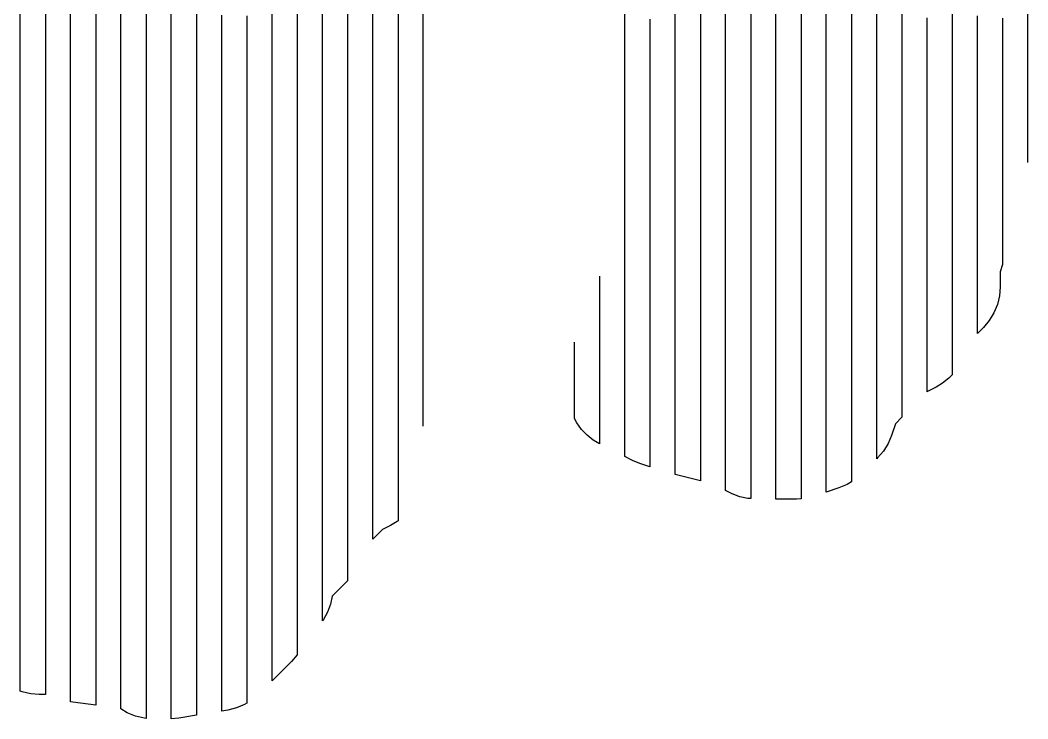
# Model space of a CAD drawing. Header units: millimetres. Extents: x -6 to 1890, y -8 to 898.
# Drawn here: x 1585.6 to 1745.6, y -7.8 to 103.1 of the extents above; entities that cross this region are included whole.
import ezdxf

# ---------------------------------------------------------------- set-up
doc = ezdxf.new("R2010")
doc.units = ezdxf.units.MM
doc.layers.add('PASSADAS_COMPLETAS', color=1, linetype='CONTINUOUS')
doc.layers.add('PECAS_2D', color=3, linetype='CONTINUOUS')

msp = doc.modelspace()

# ---------------------------------------------------------------- linework, layer by layer
at = {"layer": 'PASSADAS_COMPLETAS'}
for points in [[(1693.578, 169.605), (1693.578, 39.028), (1693.578, 37.735), (1693.578, 36.442), (1693.578, 35.15), (1693.578, 33.857), (1693.578, 32.564), (1693.578, 29.978), (1689.578, 30.978), (1689.578, 34.853), (1689.578, 36.144), (1689.578, 37.436), (1689.578, 38.728), (1689.578, 40.019), (1689.578, 41.311), (1689.578, 67.142), (1689.578, 68.434), (1689.578, 73.6), (1689.578, 74.891), (1689.578, 76.183), (1689.578, 96.848), (1689.578, 98.14), (1689.578, 99.431), (1689.578, 107.181)], [(1701.578, 162.192), (1701.578, 37.535), (1701.578, 36.236), (1701.578, 34.938), (1701.578, 33.639), (1701.578, 32.341), (1701.578, 31.042), (1701.578, 27.147), (1701.103, 27.18), (1699.845, 27.448), (1698.632, 27.893), (1697.578, 28.46), (1697.578, 32.357), (1697.578, 33.655), (1697.578, 34.954), (1697.578, 36.253), (1697.578, 37.552), (1697.578, 166.133)], [(1709.578, 150.496), (1709.578, 36.222), (1709.578, 34.923), (1709.578, 33.625), (1709.578, 32.326), (1709.578, 31.028), (1709.578, 27.132), (1708.829, 27.092), (1705.578, 27.092), (1705.578, 30.985), (1705.578, 32.282), (1705.578, 33.58), (1705.578, 34.878), (1705.578, 36.175), (1705.578, 158.155)], [(1717.578, 134.626), (1717.578, 45.355), (1717.578, 44.061), (1717.578, 42.767), (1717.578, 41.473), (1717.578, 40.179), (1717.578, 38.886), (1717.578, 37.592), (1717.578, 36.298), (1717.578, 35.004), (1717.578, 33.71), (1717.578, 29.829), (1716.877, 29.396), (1715.585, 28.851), (1713.578, 28.182), (1713.578, 32.075), (1713.578, 33.373), (1713.578, 34.67), (1713.578, 35.968), (1713.578, 37.265), (1713.578, 45.051), (1713.578, 143.665)], [(1589.578, 134.459), (1589.578, 69.791), (1589.578, 68.497), (1589.578, 67.204), (1589.578, 63.324), (1589.578, 60.737), (1589.578, 55.564), (1589.578, 54.27), (1589.578, 52.977), (1589.578, 45.217), (1589.578, 41.337), (1589.578, 40.043), (1589.578, 38.75), (1589.578, 37.457), (1589.578, 36.163), (1589.578, 34.87), (1589.578, 24.523), (1589.578, 23.23), (1589.578, 21.936), (1589.578, 20.643), (1589.578, 15.469), (1589.578, 14.176), (1589.578, 12.883), (1589.578, 10.296), (1589.578, 9.003), (1589.578, 7.709), (1589.578, 6.416), (1589.578, 5.123), (1589.578, 3.829), (1589.578, 2.536), (1589.578, 1.242), (1589.578, -0.051), (1589.578, -3.931), (1588.617, -3.931), (1587.262, -3.83), (1585.889, -3.512), (1585.578, -3.387), (1585.578, 3.073), (1585.578, 4.365), (1585.578, 5.657), (1585.578, 6.949), (1585.578, 8.241), (1585.578, 9.533), (1585.578, 10.825), (1585.578, 12.117), (1585.578, 13.409), (1585.578, 14.701), (1585.578, 61.212), (1585.578, 62.503), (1585.578, 63.795), (1585.578, 65.087), (1585.578, 66.379), (1585.578, 67.671), (1585.578, 68.963), (1585.578, 70.255), (1585.578, 71.547), (1585.578, 72.839), (1585.578, 74.131), (1585.578, 75.423), (1585.578, 76.715), (1585.578, 79.299), (1585.578, 80.591), (1585.578, 136.146)], [(1745.578, 80.466), (1745.578, 137.413)], [(1597.578, 127.766), (1597.578, 3.458), (1597.578, 2.163), (1597.578, 0.868), (1597.578, -0.427), (1597.578, -1.722), (1597.578, -3.017), (1597.578, -5.607), (1593.951, -5.153), (1593.578, -5.069), (1593.578, -1.178), (1593.578, 0.119), (1593.578, 1.416), (1593.578, 2.713), (1593.578, 4.01), (1593.578, 35.135), (1593.578, 36.432), (1593.578, 40.323), (1593.578, 41.62), (1593.578, 131.107)], [(1725.578, 104.731), (1725.578, 80.16), (1725.578, 78.867), (1725.578, 77.574), (1725.578, 76.281), (1725.578, 69.815), (1725.578, 68.521), (1725.578, 67.228), (1725.578, 65.935), (1725.578, 62.055), (1725.578, 60.762), (1725.578, 59.469), (1725.578, 58.176), (1725.578, 56.883), (1725.578, 55.589), (1725.578, 54.296), (1725.578, 53.003), (1725.578, 51.71), (1725.578, 50.417), (1725.578, 49.123), (1725.578, 47.83), (1725.578, 46.537), (1725.578, 45.244), (1725.578, 43.951), (1725.578, 40.071), (1724.539, 39.032), (1723.925, 37.192), (1723.381, 35.9), (1722.639, 34.7), (1721.727, 33.635), (1721.578, 33.486), (1721.578, 38.655), (1721.578, 39.947), (1721.578, 41.239), (1721.578, 42.532), (1721.578, 45.116), (1721.578, 46.409), (1721.578, 47.701), (1721.578, 48.993), (1721.578, 50.285), (1721.578, 51.578), (1721.578, 52.87), (1721.578, 54.162), (1721.578, 55.455), (1721.578, 56.747), (1721.578, 58.039), (1721.578, 125.238)], [(1605.578, 117.914), (1605.578, 2.641), (1605.578, 1.346), (1605.578, 0.051), (1605.578, -1.244), (1605.578, -2.539), (1605.578, -3.835), (1605.578, -7.72), (1605.303, -7.699), (1603.91, -7.366), (1602.587, -6.819), (1601.578, -6.203), (1601.578, -3.614), (1601.578, -2.319), (1601.578, -1.025), (1601.578, 0.27), (1601.578, 1.564), (1601.578, 2.859), (1601.578, 123.257)], [(1645.578, 117.706), (1645.578, 99.659), (1645.578, 98.37), (1645.578, 97.081), (1645.578, 95.792), (1645.578, 91.925), (1645.578, 89.347), (1645.578, 88.058), (1645.578, 86.769), (1645.578, 85.48), (1645.578, 84.191), (1645.578, 82.902), (1645.578, 81.613), (1645.578, 80.324), (1645.578, 79.035), (1645.578, 77.746), (1645.578, 76.457), (1645.578, 75.168), (1645.578, 73.879), (1645.578, 72.59), (1645.578, 71.3), (1645.578, 70.011), (1645.578, 68.722), (1645.578, 67.433), (1645.578, 66.144), (1645.578, 64.855), (1645.578, 63.566), (1645.578, 62.277), (1645.578, 60.988), (1645.578, 59.699), (1645.578, 58.41), (1645.578, 57.121), (1645.578, 55.832), (1645.578, 54.543), (1645.578, 53.254), (1645.578, 51.965), (1645.578, 49.387), (1645.578, 48.098), (1645.578, 46.809), (1645.578, 45.52), (1645.578, 44.231), (1645.578, 42.942), (1645.578, 41.653), (1645.578, 40.364), (1645.578, 39.075), (1645.578, 37.785), (1645.578, 36.496), (1645.578, 35.207), (1645.578, 23.606), (1645.44, 23.497), (1644.391, 22.882), (1643.126, 22.25), (1641.578, 20.701), (1641.578, 24.565), (1641.578, 25.853), (1641.578, 27.14), (1641.578, 28.428), (1641.578, 29.716), (1641.578, 31.004), (1641.578, 32.292), (1641.578, 33.579), (1641.578, 34.867), (1641.578, 36.155), (1641.578, 37.443), (1641.578, 38.731), (1641.578, 40.018), (1641.578, 42.594), (1641.578, 43.882), (1641.578, 45.169), (1641.578, 46.457), (1641.578, 47.745), (1641.578, 49.033), (1641.578, 50.321), (1641.578, 51.608), (1641.578, 52.896), (1641.578, 54.184), (1641.578, 55.472), (1641.578, 56.76), (1641.578, 58.047), (1641.578, 59.335), (1641.578, 60.623), (1641.578, 61.911), (1641.578, 63.199), (1641.578, 64.486), (1641.578, 65.774), (1641.578, 67.062), (1641.578, 68.35), (1641.578, 69.637), (1641.578, 72.213), (1641.578, 73.501), (1641.578, 74.789), (1641.578, 76.076), (1641.578, 77.364), (1641.578, 78.652), (1641.578, 79.94), (1641.578, 81.228), (1641.578, 82.515), (1641.578, 83.803), (1641.578, 85.091), (1641.578, 87.667), (1641.578, 88.954), (1641.578, 91.53), (1641.578, 92.818), (1641.578, 95.393), (1641.578, 97.969), (1641.578, 99.257), (1641.578, 101.832), (1641.578, 104.408)], [(1685.578, 103.212), (1685.578, 99.338), (1685.578, 98.047), (1685.578, 96.756), (1685.578, 76.097), (1685.578, 74.805), (1685.578, 73.514), (1685.578, 69.641), (1685.578, 68.349), (1685.578, 67.058), (1685.578, 65.767), (1685.578, 64.476), (1685.578, 63.185), (1685.578, 61.893), (1685.578, 60.602), (1685.578, 58.02), (1685.578, 56.729), (1685.578, 55.437), (1685.578, 54.146), (1685.578, 52.855), (1685.578, 43.816), (1685.578, 42.525), (1685.578, 41.234), (1685.578, 39.943), (1685.578, 38.652), (1685.578, 37.36), (1685.578, 36.069), (1685.578, 32.196), (1683.977, 32.729), (1682.785, 33.223), (1681.578, 33.827), (1681.578, 37.717), (1681.578, 39.014), (1681.578, 40.311), (1681.578, 41.608), (1681.578, 42.905), (1681.578, 44.202), (1681.578, 46.796), (1681.578, 48.093), (1681.578, 49.39), (1681.578, 51.984), (1681.578, 53.281), (1681.578, 54.578), (1681.578, 55.874), (1681.578, 57.171), (1681.578, 58.468), (1681.578, 115.534)], [(1613.578, 106.346), (1613.578, 3.103), (1613.578, 1.813), (1613.578, 0.522), (1613.578, -0.768), (1613.578, -2.059), (1613.578, -3.349), (1613.578, -7.221), (1610.794, -7.685), (1609.578, -7.786), (1609.578, -3.915), (1609.578, -2.624), (1609.578, -1.334), (1609.578, -0.044), (1609.578, 1.247), (1609.578, 113.504)], [(1637.578, 105.602), (1637.578, 103.025), (1637.578, 100.448), (1637.578, 97.871), (1637.578, 95.294), (1637.578, 92.717), (1637.578, 91.428), (1637.578, 88.851), (1637.578, 87.563), (1637.578, 84.986), (1637.578, 83.697), (1637.578, 81.12), (1637.578, 79.832), (1637.578, 77.255), (1637.578, 75.966), (1637.578, 74.677), (1637.578, 73.389), (1637.578, 72.1), (1637.578, 70.812), (1637.578, 69.523), (1637.578, 68.235), (1637.578, 66.946), (1637.578, 65.658), (1637.578, 64.369), (1637.578, 61.792), (1637.578, 60.504), (1637.578, 59.215), (1637.578, 57.927), (1637.578, 56.638), (1637.578, 55.349), (1637.578, 54.061), (1637.578, 52.772), (1637.578, 51.484), (1637.578, 50.195), (1637.578, 48.907), (1637.578, 47.618), (1637.578, 46.33), (1637.578, 45.041), (1637.578, 43.753), (1637.578, 42.464), (1637.578, 41.176), (1637.578, 39.887), (1637.578, 38.598), (1637.578, 37.31), (1637.578, 36.021), (1637.578, 33.444), (1637.578, 32.156), (1637.578, 30.867), (1637.578, 29.579), (1637.578, 28.29), (1637.578, 27.002), (1637.578, 25.713), (1637.578, 24.425), (1637.578, 23.136), (1637.578, 21.847), (1637.578, 20.559), (1637.578, 19.27), (1637.578, 14.116), (1635.113, 11.651), (1634.843, 10.392), (1634.386, 9.159), (1633.75, 7.993), (1633.578, 7.765), (1633.578, 12.93), (1633.578, 14.222), (1633.578, 15.513), (1633.578, 16.804), (1633.578, 18.096), (1633.578, 19.387), (1633.578, 20.679), (1633.578, 21.97), (1633.578, 23.262), (1633.578, 24.553), (1633.578, 25.844), (1633.578, 27.136), (1633.578, 28.427), (1633.578, 29.719), (1633.578, 31.01), (1633.578, 32.301), (1633.578, 34.884), (1633.578, 36.176), (1633.578, 37.467), (1633.578, 38.758), (1633.578, 40.05), (1633.578, 41.341), (1633.578, 42.633), (1633.578, 43.924), (1633.578, 45.215), (1633.578, 46.507), (1633.578, 47.798), (1633.578, 49.09), (1633.578, 50.381), (1633.578, 51.673), (1633.578, 52.964), (1633.578, 54.255), (1633.578, 55.547), (1633.578, 56.838), (1633.578, 58.13), (1633.578, 59.421), (1633.578, 60.712), (1633.578, 62.004), (1633.578, 64.587), (1633.578, 67.169), (1633.578, 69.752), (1633.578, 71.044), (1633.578, 73.626), (1633.578, 74.918), (1633.578, 77.501), (1633.578, 78.792), (1633.578, 81.375), (1633.578, 83.958), (1633.578, 86.541), (1633.578, 89.123), (1633.578, 90.415), (1633.578, 92.998), (1633.578, 95.58), (1633.578, 98.163), (1633.578, 99.455), (1633.578, 102.037), (1633.578, 104.62)], [(1629.578, 104.62), (1629.578, 102.032), (1629.578, 99.444), (1629.578, 96.856), (1629.578, 94.268), (1629.578, 91.68), (1629.578, 89.092), (1629.578, 86.504), (1629.578, 85.21), (1629.578, 82.622), (1629.578, 80.034), (1629.578, 77.446), (1629.578, 74.858), (1629.578, 73.564), (1629.578, 72.27), (1629.578, 70.976), (1629.578, 69.682), (1629.578, 67.094), (1629.578, 64.506), (1629.578, 63.212), (1629.578, 61.918), (1629.578, 60.624), (1629.578, 30.863), (1629.578, 29.569), (1629.578, 28.275), (1629.578, 26.981), (1629.578, 25.687), (1629.578, 20.511), (1629.578, 19.217), (1629.578, 16.629), (1629.578, 15.335), (1629.578, 14.041), (1629.578, 12.747), (1629.578, 11.453), (1629.578, 10.159), (1629.578, 8.865), (1629.571, 2.385), (1628.659, 1.32), (1625.578, -1.762), (1625.578, 2.106), (1625.578, 3.395), (1625.578, 4.684), (1625.578, 5.973), (1625.578, 7.262), (1625.578, 8.551), (1625.578, 11.129), (1625.578, 12.418), (1625.578, 13.707), (1625.578, 18.863), (1625.578, 20.152), (1625.578, 21.441), (1625.578, 70.425), (1625.578, 71.714), (1625.578, 76.871), (1625.578, 78.16), (1625.578, 79.449), (1625.578, 82.027), (1625.578, 83.316), (1625.578, 84.605), (1625.578, 85.894), (1625.578, 87.183), (1625.578, 88.472), (1625.578, 89.761), (1625.578, 92.339), (1625.578, 94.917), (1625.578, 97.496), (1625.578, 100.074), (1625.578, 102.652), (1625.578, 105.23)], [(1649.578, 38.661), (1649.578, 105.192)], [(1733.578, 104.042), (1733.578, 102.742), (1733.578, 101.441), (1733.578, 100.141), (1733.578, 98.84), (1733.578, 97.539), (1733.578, 96.239), (1733.578, 94.938), (1733.578, 93.638), (1733.578, 92.337), (1733.578, 91.037), (1733.578, 89.736), (1733.578, 87.135), (1733.578, 85.834), (1733.578, 84.534), (1733.578, 83.233), (1733.578, 81.933), (1733.578, 80.632), (1733.578, 79.331), (1733.578, 78.031), (1733.578, 76.73), (1733.578, 75.43), (1733.578, 74.129), (1733.578, 72.829), (1733.578, 71.528), (1733.578, 70.227), (1733.578, 68.927), (1733.578, 67.626), (1733.578, 66.326), (1733.578, 65.025), (1733.578, 63.725), (1733.578, 62.424), (1733.578, 61.123), (1733.578, 59.823), (1733.578, 58.522), (1733.578, 57.222), (1733.578, 55.921), (1733.578, 54.621), (1733.578, 53.32), (1733.578, 52.019), (1733.578, 46.817), (1733.038, 46.254), (1732.052, 45.477), (1730.995, 44.856), (1729.731, 44.224), (1729.578, 44.071), (1729.578, 47.941), (1729.578, 49.231), (1729.578, 50.521), (1729.578, 51.811), (1729.578, 53.101), (1729.578, 54.391), (1729.578, 55.681), (1729.578, 56.971), (1729.578, 58.261), (1729.578, 59.551), (1729.578, 60.841), (1729.578, 62.131), (1729.578, 63.421), (1729.578, 64.711), (1729.578, 66.001), (1729.578, 67.291), (1729.578, 68.581), (1729.578, 69.871), (1729.578, 71.161), (1729.578, 72.451), (1729.578, 73.741), (1729.578, 76.321), (1729.578, 77.611), (1729.578, 78.901), (1729.578, 89.22), (1729.578, 91.8), (1729.578, 94.38), (1729.578, 103.41)], [(1621.578, 103.774), (1621.578, 101.178), (1621.578, 98.581), (1621.578, 97.283), (1621.578, 95.984), (1621.578, 94.686), (1621.578, 92.089), (1621.578, 90.791), (1621.578, 89.493), (1621.578, 86.896), (1621.578, 85.598), (1621.578, 5.101), (1621.578, 2.505), (1621.578, 1.206), (1621.578, -0.092), (1621.578, -1.39), (1621.578, -5.285), (1621.218, -5.508), (1619.91, -6.056), (1618.55, -6.392), (1617.578, -6.554), (1617.578, -2.658), (1617.578, -1.359), (1617.578, -0.06), (1617.578, 1.239), (1617.578, 2.538), (1617.578, 98.658), (1617.578, 99.957), (1617.578, 101.256), (1617.578, 102.555), (1617.578, 103.854)], [(1741.578, 103.377), (1741.578, 102.075), (1741.578, 100.772), (1741.578, 99.469), (1741.578, 98.167), (1741.578, 96.864), (1741.578, 95.561), (1741.578, 94.259), (1741.578, 92.956), (1741.578, 91.653), (1741.578, 90.351), (1741.578, 89.048), (1741.578, 87.745), (1741.578, 86.443), (1741.578, 85.14), (1741.578, 83.837), (1741.578, 82.535), (1741.578, 81.232), (1741.578, 79.929), (1741.578, 78.627), (1741.578, 77.324), (1741.578, 76.021), (1741.578, 64.297), (1741.196, 63.152), (1741.196, 60.751), (1741.087, 59.345), (1740.754, 57.948), (1740.2, 56.612), (1739.448, 55.388), (1738.531, 54.317), (1737.578, 53.364), (1737.578, 61.114), (1737.578, 62.406), (1737.578, 63.697), (1737.578, 64.989), (1737.578, 66.281), (1737.578, 67.572), (1737.578, 68.864), (1737.578, 70.156), (1737.578, 71.447), (1737.578, 72.739), (1737.578, 74.031), (1737.578, 75.323), (1737.578, 76.614), (1737.578, 77.906), (1737.578, 79.198), (1737.578, 80.489), (1737.578, 81.781), (1737.578, 83.073), (1737.578, 85.656), (1737.578, 86.948), (1737.578, 88.24), (1737.578, 89.531), (1737.578, 90.823), (1737.578, 92.115), (1737.578, 93.406), (1737.578, 94.698), (1737.578, 95.99), (1737.578, 97.282), (1737.578, 98.573), (1737.578, 99.865), (1737.578, 101.157), (1737.578, 102.448), (1737.578, 103.74)], [(1677.578, 62.456), (1677.578, 35.83), (1676.566, 36.423), (1675.582, 37.197), (1674.697, 38.117), (1673.944, 39.163), (1673.578, 39.861), (1673.578, 51.953)]]:
    msp.add_lwpolyline(points, dxfattribs=at)
at = {"layer": 'PECAS_2D'}
for points in [[(1693.578, 169.605), (1693.578, 39.028), (1693.578, 37.735), (1693.578, 36.442), (1693.578, 35.15), (1693.578, 33.857), (1693.578, 32.564), (1693.578, 29.978), (1689.578, 30.978), (1689.578, 34.853), (1689.578, 36.144), (1689.578, 37.436), (1689.578, 38.728), (1689.578, 40.019), (1689.578, 41.311), (1689.578, 67.142), (1689.578, 68.434), (1689.578, 73.6), (1689.578, 74.891), (1689.578, 76.183), (1689.578, 96.848), (1689.578, 98.14), (1689.578, 99.431), (1689.578, 107.181)], [(1701.578, 162.192), (1701.578, 37.535), (1701.578, 36.236), (1701.578, 34.938), (1701.578, 33.639), (1701.578, 32.341), (1701.578, 31.042), (1701.578, 27.147), (1701.103, 27.18), (1699.845, 27.448), (1698.632, 27.893), (1697.578, 28.46), (1697.578, 32.357), (1697.578, 33.655), (1697.578, 34.954), (1697.578, 36.253), (1697.578, 37.552), (1697.578, 166.133)], [(1709.578, 150.496), (1709.578, 36.222), (1709.578, 34.923), (1709.578, 33.625), (1709.578, 32.326), (1709.578, 31.028), (1709.578, 27.132), (1708.829, 27.092), (1705.578, 27.092), (1705.578, 30.985), (1705.578, 32.282), (1705.578, 33.58), (1705.578, 34.878), (1705.578, 36.175), (1705.578, 158.155)], [(1717.578, 134.626), (1717.578, 45.355), (1717.578, 44.061), (1717.578, 42.767), (1717.578, 41.473), (1717.578, 40.179), (1717.578, 38.886), (1717.578, 37.592), (1717.578, 36.298), (1717.578, 35.004), (1717.578, 33.71), (1717.578, 29.829), (1716.877, 29.396), (1715.585, 28.851), (1713.578, 28.182), (1713.578, 32.075), (1713.578, 33.373), (1713.578, 34.67), (1713.578, 35.968), (1713.578, 37.265), (1713.578, 45.051), (1713.578, 143.665)], [(1589.578, 134.459), (1589.578, 69.791), (1589.578, 68.497), (1589.578, 67.204), (1589.578, 63.324), (1589.578, 60.737), (1589.578, 55.564), (1589.578, 54.27), (1589.578, 52.977), (1589.578, 45.217), (1589.578, 41.337), (1589.578, 40.043), (1589.578, 38.75), (1589.578, 37.457), (1589.578, 36.163), (1589.578, 34.87), (1589.578, 24.523), (1589.578, 23.23), (1589.578, 21.936), (1589.578, 20.643), (1589.578, 15.469), (1589.578, 14.176), (1589.578, 12.883), (1589.578, 10.296), (1589.578, 9.003), (1589.578, 7.709), (1589.578, 6.416), (1589.578, 5.123), (1589.578, 3.829), (1589.578, 2.536), (1589.578, 1.242), (1589.578, -0.051), (1589.578, -3.931), (1588.617, -3.931), (1587.262, -3.83), (1585.889, -3.512), (1585.578, -3.387), (1585.578, 3.073), (1585.578, 4.365), (1585.578, 5.657), (1585.578, 6.949), (1585.578, 8.241), (1585.578, 9.533), (1585.578, 10.825), (1585.578, 12.117), (1585.578, 13.409), (1585.578, 14.701), (1585.578, 61.212), (1585.578, 62.503), (1585.578, 63.795), (1585.578, 65.087), (1585.578, 66.379), (1585.578, 67.671), (1585.578, 68.963), (1585.578, 70.255), (1585.578, 71.547), (1585.578, 72.839), (1585.578, 74.131), (1585.578, 75.423), (1585.578, 76.715), (1585.578, 79.299), (1585.578, 80.591), (1585.578, 136.146)], [(1745.578, 80.466), (1745.578, 137.413)], [(1597.578, 127.766), (1597.578, 3.458), (1597.578, 2.163), (1597.578, 0.868), (1597.578, -0.427), (1597.578, -1.722), (1597.578, -3.017), (1597.578, -5.607), (1593.951, -5.153), (1593.578, -5.069), (1593.578, -1.178), (1593.578, 0.119), (1593.578, 1.416), (1593.578, 2.713), (1593.578, 4.01), (1593.578, 35.135), (1593.578, 36.432), (1593.578, 40.323), (1593.578, 41.62), (1593.578, 131.107)], [(1725.578, 104.731), (1725.578, 80.16), (1725.578, 78.867), (1725.578, 77.574), (1725.578, 76.281), (1725.578, 69.815), (1725.578, 68.521), (1725.578, 67.228), (1725.578, 65.935), (1725.578, 62.055), (1725.578, 60.762), (1725.578, 59.469), (1725.578, 58.176), (1725.578, 56.883), (1725.578, 55.589), (1725.578, 54.296), (1725.578, 53.003), (1725.578, 51.71), (1725.578, 50.417), (1725.578, 49.123), (1725.578, 47.83), (1725.578, 46.537), (1725.578, 45.244), (1725.578, 43.951), (1725.578, 40.071), (1724.539, 39.032), (1723.925, 37.192), (1723.381, 35.9), (1722.639, 34.7), (1721.727, 33.635), (1721.578, 33.486), (1721.578, 38.655), (1721.578, 39.947), (1721.578, 41.239), (1721.578, 42.532), (1721.578, 45.116), (1721.578, 46.409), (1721.578, 47.701), (1721.578, 48.993), (1721.578, 50.285), (1721.578, 51.578), (1721.578, 52.87), (1721.578, 54.162), (1721.578, 55.455), (1721.578, 56.747), (1721.578, 58.039), (1721.578, 125.238)], [(1605.578, 117.914), (1605.578, 2.641), (1605.578, 1.346), (1605.578, 0.051), (1605.578, -1.244), (1605.578, -2.539), (1605.578, -3.835), (1605.578, -7.72), (1605.303, -7.699), (1603.91, -7.366), (1602.587, -6.819), (1601.578, -6.203), (1601.578, -3.614), (1601.578, -2.319), (1601.578, -1.025), (1601.578, 0.27), (1601.578, 1.564), (1601.578, 2.859), (1601.578, 123.257)], [(1645.578, 117.706), (1645.578, 99.659), (1645.578, 98.37), (1645.578, 97.081), (1645.578, 95.792), (1645.578, 91.925), (1645.578, 89.347), (1645.578, 88.058), (1645.578, 86.769), (1645.578, 85.48), (1645.578, 84.191), (1645.578, 82.902), (1645.578, 81.613), (1645.578, 80.324), (1645.578, 79.035), (1645.578, 77.746), (1645.578, 76.457), (1645.578, 75.168), (1645.578, 73.879), (1645.578, 72.59), (1645.578, 71.3), (1645.578, 70.011), (1645.578, 68.722), (1645.578, 67.433), (1645.578, 66.144), (1645.578, 64.855), (1645.578, 63.566), (1645.578, 62.277), (1645.578, 60.988), (1645.578, 59.699), (1645.578, 58.41), (1645.578, 57.121), (1645.578, 55.832), (1645.578, 54.543), (1645.578, 53.254), (1645.578, 51.965), (1645.578, 49.387), (1645.578, 48.098), (1645.578, 46.809), (1645.578, 45.52), (1645.578, 44.231), (1645.578, 42.942), (1645.578, 41.653), (1645.578, 40.364), (1645.578, 39.075), (1645.578, 37.785), (1645.578, 36.496), (1645.578, 35.207), (1645.578, 23.606), (1645.44, 23.497), (1644.391, 22.882), (1643.126, 22.25), (1641.578, 20.701), (1641.578, 24.565), (1641.578, 25.853), (1641.578, 27.14), (1641.578, 28.428), (1641.578, 29.716), (1641.578, 31.004), (1641.578, 32.292), (1641.578, 33.579), (1641.578, 34.867), (1641.578, 36.155), (1641.578, 37.443), (1641.578, 38.731), (1641.578, 40.018), (1641.578, 42.594), (1641.578, 43.882), (1641.578, 45.169), (1641.578, 46.457), (1641.578, 47.745), (1641.578, 49.033), (1641.578, 50.321), (1641.578, 51.608), (1641.578, 52.896), (1641.578, 54.184), (1641.578, 55.472), (1641.578, 56.76), (1641.578, 58.047), (1641.578, 59.335), (1641.578, 60.623), (1641.578, 61.911), (1641.578, 63.199), (1641.578, 64.486), (1641.578, 65.774), (1641.578, 67.062), (1641.578, 68.35), (1641.578, 69.637), (1641.578, 72.213), (1641.578, 73.501), (1641.578, 74.789), (1641.578, 76.076), (1641.578, 77.364), (1641.578, 78.652), (1641.578, 79.94), (1641.578, 81.228), (1641.578, 82.515), (1641.578, 83.803), (1641.578, 85.091), (1641.578, 87.667), (1641.578, 88.954), (1641.578, 91.53), (1641.578, 92.818), (1641.578, 95.393), (1641.578, 97.969), (1641.578, 99.257), (1641.578, 101.832), (1641.578, 104.408)], [(1685.578, 103.212), (1685.578, 99.338), (1685.578, 98.047), (1685.578, 96.756), (1685.578, 76.097), (1685.578, 74.805), (1685.578, 73.514), (1685.578, 69.641), (1685.578, 68.349), (1685.578, 67.058), (1685.578, 65.767), (1685.578, 64.476), (1685.578, 63.185), (1685.578, 61.893), (1685.578, 60.602), (1685.578, 58.02), (1685.578, 56.729), (1685.578, 55.437), (1685.578, 54.146), (1685.578, 52.855), (1685.578, 43.816), (1685.578, 42.525), (1685.578, 41.234), (1685.578, 39.943), (1685.578, 38.652), (1685.578, 37.36), (1685.578, 36.069), (1685.578, 32.196), (1683.977, 32.729), (1682.785, 33.223), (1681.578, 33.827), (1681.578, 37.717), (1681.578, 39.014), (1681.578, 40.311), (1681.578, 41.608), (1681.578, 42.905), (1681.578, 44.202), (1681.578, 46.796), (1681.578, 48.093), (1681.578, 49.39), (1681.578, 51.984), (1681.578, 53.281), (1681.578, 54.578), (1681.578, 55.874), (1681.578, 57.171), (1681.578, 58.468), (1681.578, 115.534)], [(1613.578, 106.346), (1613.578, 3.103), (1613.578, 1.813), (1613.578, 0.522), (1613.578, -0.768), (1613.578, -2.059), (1613.578, -3.349), (1613.578, -7.221), (1610.794, -7.685), (1609.578, -7.786), (1609.578, -3.915), (1609.578, -2.624), (1609.578, -1.334), (1609.578, -0.044), (1609.578, 1.247), (1609.578, 113.504)], [(1637.578, 105.602), (1637.578, 103.025), (1637.578, 100.448), (1637.578, 97.871), (1637.578, 95.294), (1637.578, 92.717), (1637.578, 91.428), (1637.578, 88.851), (1637.578, 87.563), (1637.578, 84.986), (1637.578, 83.697), (1637.578, 81.12), (1637.578, 79.832), (1637.578, 77.255), (1637.578, 75.966), (1637.578, 74.677), (1637.578, 73.389), (1637.578, 72.1), (1637.578, 70.812), (1637.578, 69.523), (1637.578, 68.235), (1637.578, 66.946), (1637.578, 65.658), (1637.578, 64.369), (1637.578, 61.792), (1637.578, 60.504), (1637.578, 59.215), (1637.578, 57.927), (1637.578, 56.638), (1637.578, 55.349), (1637.578, 54.061), (1637.578, 52.772), (1637.578, 51.484), (1637.578, 50.195), (1637.578, 48.907), (1637.578, 47.618), (1637.578, 46.33), (1637.578, 45.041), (1637.578, 43.753), (1637.578, 42.464), (1637.578, 41.176), (1637.578, 39.887), (1637.578, 38.598), (1637.578, 37.31), (1637.578, 36.021), (1637.578, 33.444), (1637.578, 32.156), (1637.578, 30.867), (1637.578, 29.579), (1637.578, 28.29), (1637.578, 27.002), (1637.578, 25.713), (1637.578, 24.425), (1637.578, 23.136), (1637.578, 21.847), (1637.578, 20.559), (1637.578, 19.27), (1637.578, 14.116), (1635.113, 11.651), (1634.843, 10.392), (1634.386, 9.159), (1633.75, 7.993), (1633.578, 7.765), (1633.578, 12.93), (1633.578, 14.222), (1633.578, 15.513), (1633.578, 16.804), (1633.578, 18.096), (1633.578, 19.387), (1633.578, 20.679), (1633.578, 21.97), (1633.578, 23.262), (1633.578, 24.553), (1633.578, 25.844), (1633.578, 27.136), (1633.578, 28.427), (1633.578, 29.719), (1633.578, 31.01), (1633.578, 32.301), (1633.578, 34.884), (1633.578, 36.176), (1633.578, 37.467), (1633.578, 38.758), (1633.578, 40.05), (1633.578, 41.341), (1633.578, 42.633), (1633.578, 43.924), (1633.578, 45.215), (1633.578, 46.507), (1633.578, 47.798), (1633.578, 49.09), (1633.578, 50.381), (1633.578, 51.673), (1633.578, 52.964), (1633.578, 54.255), (1633.578, 55.547), (1633.578, 56.838), (1633.578, 58.13), (1633.578, 59.421), (1633.578, 60.712), (1633.578, 62.004), (1633.578, 64.587), (1633.578, 67.169), (1633.578, 69.752), (1633.578, 71.044), (1633.578, 73.626), (1633.578, 74.918), (1633.578, 77.501), (1633.578, 78.792), (1633.578, 81.375), (1633.578, 83.958), (1633.578, 86.541), (1633.578, 89.123), (1633.578, 90.415), (1633.578, 92.998), (1633.578, 95.58), (1633.578, 98.163), (1633.578, 99.455), (1633.578, 102.037), (1633.578, 104.62)], [(1629.578, 104.62), (1629.578, 102.032), (1629.578, 99.444), (1629.578, 96.856), (1629.578, 94.268), (1629.578, 91.68), (1629.578, 89.092), (1629.578, 86.504), (1629.578, 85.21), (1629.578, 82.622), (1629.578, 80.034), (1629.578, 77.446), (1629.578, 74.858), (1629.578, 73.564), (1629.578, 72.27), (1629.578, 70.976), (1629.578, 69.682), (1629.578, 67.094), (1629.578, 64.506), (1629.578, 63.212), (1629.578, 61.918), (1629.578, 60.624), (1629.578, 30.863), (1629.578, 29.569), (1629.578, 28.275), (1629.578, 26.981), (1629.578, 25.687), (1629.578, 20.511), (1629.578, 19.217), (1629.578, 16.629), (1629.578, 15.335), (1629.578, 14.041), (1629.578, 12.747), (1629.578, 11.453), (1629.578, 10.159), (1629.578, 8.865), (1629.571, 2.385), (1628.659, 1.32), (1625.578, -1.762), (1625.578, 2.106), (1625.578, 3.395), (1625.578, 4.684), (1625.578, 5.973), (1625.578, 7.262), (1625.578, 8.551), (1625.578, 11.129), (1625.578, 12.418), (1625.578, 13.707), (1625.578, 18.863), (1625.578, 20.152), (1625.578, 21.441), (1625.578, 70.425), (1625.578, 71.714), (1625.578, 76.871), (1625.578, 78.16), (1625.578, 79.449), (1625.578, 82.027), (1625.578, 83.316), (1625.578, 84.605), (1625.578, 85.894), (1625.578, 87.183), (1625.578, 88.472), (1625.578, 89.761), (1625.578, 92.339), (1625.578, 94.917), (1625.578, 97.496), (1625.578, 100.074), (1625.578, 102.652), (1625.578, 105.23)], [(1649.578, 38.661), (1649.578, 105.192)], [(1733.578, 104.042), (1733.578, 102.742), (1733.578, 101.441), (1733.578, 100.141), (1733.578, 98.84), (1733.578, 97.539), (1733.578, 96.239), (1733.578, 94.938), (1733.578, 93.638), (1733.578, 92.337), (1733.578, 91.037), (1733.578, 89.736), (1733.578, 87.135), (1733.578, 85.834), (1733.578, 84.534), (1733.578, 83.233), (1733.578, 81.933), (1733.578, 80.632), (1733.578, 79.331), (1733.578, 78.031), (1733.578, 76.73), (1733.578, 75.43), (1733.578, 74.129), (1733.578, 72.829), (1733.578, 71.528), (1733.578, 70.227), (1733.578, 68.927), (1733.578, 67.626), (1733.578, 66.326), (1733.578, 65.025), (1733.578, 63.725), (1733.578, 62.424), (1733.578, 61.123), (1733.578, 59.823), (1733.578, 58.522), (1733.578, 57.222), (1733.578, 55.921), (1733.578, 54.621), (1733.578, 53.32), (1733.578, 52.019), (1733.578, 46.817), (1733.038, 46.254), (1732.052, 45.477), (1730.995, 44.856), (1729.731, 44.224), (1729.578, 44.071), (1729.578, 47.941), (1729.578, 49.231), (1729.578, 50.521), (1729.578, 51.811), (1729.578, 53.101), (1729.578, 54.391), (1729.578, 55.681), (1729.578, 56.971), (1729.578, 58.261), (1729.578, 59.551), (1729.578, 60.841), (1729.578, 62.131), (1729.578, 63.421), (1729.578, 64.711), (1729.578, 66.001), (1729.578, 67.291), (1729.578, 68.581), (1729.578, 69.871), (1729.578, 71.161), (1729.578, 72.451), (1729.578, 73.741), (1729.578, 76.321), (1729.578, 77.611), (1729.578, 78.901), (1729.578, 89.22), (1729.578, 91.8), (1729.578, 94.38), (1729.578, 103.41)], [(1621.578, 103.774), (1621.578, 101.178), (1621.578, 98.581), (1621.578, 97.283), (1621.578, 95.984), (1621.578, 94.686), (1621.578, 92.089), (1621.578, 90.791), (1621.578, 89.493), (1621.578, 86.896), (1621.578, 85.598), (1621.578, 5.101), (1621.578, 2.505), (1621.578, 1.206), (1621.578, -0.092), (1621.578, -1.39), (1621.578, -5.285), (1621.218, -5.508), (1619.91, -6.056), (1618.55, -6.392), (1617.578, -6.554), (1617.578, -2.658), (1617.578, -1.359), (1617.578, -0.06), (1617.578, 1.239), (1617.578, 2.538), (1617.578, 98.658), (1617.578, 99.957), (1617.578, 101.256), (1617.578, 102.555), (1617.578, 103.854)], [(1741.578, 103.377), (1741.578, 102.075), (1741.578, 100.772), (1741.578, 99.469), (1741.578, 98.167), (1741.578, 96.864), (1741.578, 95.561), (1741.578, 94.259), (1741.578, 92.956), (1741.578, 91.653), (1741.578, 90.351), (1741.578, 89.048), (1741.578, 87.745), (1741.578, 86.443), (1741.578, 85.14), (1741.578, 83.837), (1741.578, 82.535), (1741.578, 81.232), (1741.578, 79.929), (1741.578, 78.627), (1741.578, 77.324), (1741.578, 76.021), (1741.578, 64.297), (1741.196, 63.152), (1741.196, 60.751), (1741.087, 59.345), (1740.754, 57.948), (1740.2, 56.612), (1739.448, 55.388), (1738.531, 54.317), (1737.578, 53.364), (1737.578, 61.114), (1737.578, 62.406), (1737.578, 63.697), (1737.578, 64.989), (1737.578, 66.281), (1737.578, 67.572), (1737.578, 68.864), (1737.578, 70.156), (1737.578, 71.447), (1737.578, 72.739), (1737.578, 74.031), (1737.578, 75.323), (1737.578, 76.614), (1737.578, 77.906), (1737.578, 79.198), (1737.578, 80.489), (1737.578, 81.781), (1737.578, 83.073), (1737.578, 85.656), (1737.578, 86.948), (1737.578, 88.24), (1737.578, 89.531), (1737.578, 90.823), (1737.578, 92.115), (1737.578, 93.406), (1737.578, 94.698), (1737.578, 95.99), (1737.578, 97.282), (1737.578, 98.573), (1737.578, 99.865), (1737.578, 101.157), (1737.578, 102.448), (1737.578, 103.74)], [(1677.578, 62.456), (1677.578, 35.83), (1676.566, 36.423), (1675.582, 37.197), (1674.697, 38.117), (1673.944, 39.163), (1673.578, 39.861), (1673.578, 51.953)]]:
    msp.add_lwpolyline(points, dxfattribs=at)

doc.saveas('drawing.dxf')
